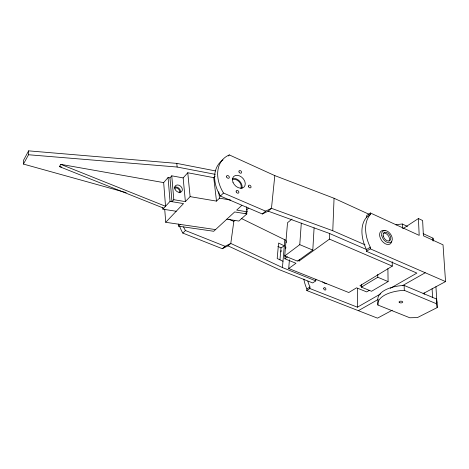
<?xml version="1.0" encoding="UTF-8"?>
<svg xmlns="http://www.w3.org/2000/svg" width="469" height="469" viewBox="0 0 469 469"><rect width="100%" height="100%" fill="white"/><g stroke="black" fill="none" stroke-linecap="round" stroke-linejoin="round"><path stroke-width="0.7" d="M390.308 288.329L416.871 273.087L366.482 251.308L370.258 248.834L370.258 247.145A35.568 22.541 55.3 0 1 370.334 214.526L370.334 212.955L419.192 235.379L418.418 218.536L422.633 220.524L423.396 235.796L443.023 244.824L445.55 281.582L423.085 293.653M366.482 251.308L366.494 249.631A35.357 22.559 55.4 0 1 366.688 217.129L366.694 215.558L370.334 212.955M387.898 268.62L388.086 281.57L371.536 291.278L361.394 287.151L361.423 284.249M392.272 310.214L377.504 318.146L306.79 290.546L309.851 288.529L357.425 307.195L357.683 288.394M126.196 192.636L23.45 164.08L28.521 154.752L28.615 150.854L176.807 163.388L215.4 170.904M23.45 164.08L23.556 160.228L28.615 150.854M364.982 244.783L332.779 230.736L334.057 198.264L274.811 175.617L229.335 154.928L228.333 155.989M297.838 260.453L299.146 260.987L329.478 239.114L329.725 233.322M179.709 226.427A31.904 24.599 46 0 0 182.834 233.093L222.3 248.711L227.993 245.85L279.465 269.751L312.682 282.924L315.784 280.867L315.86 279.418M292.04 219.064L287.532 222.711L284.718 255.957L297.504 261.157L312.8 250.1L314.089 227.875M309.851 288.529L309.945 286.952A32.144 22.588 56.6 0 1 307.799 281.095M306.79 290.546L306.884 288.968A31.968 22.576 56.7 0 1 303.842 279.043M284.718 255.957L299.773 244.654L301.303 223.086M299.146 260.987L299.251 259.556M369.525 290.229L366.67 291.911L356.551 287.814L348.778 292.527L288.716 268.514L289.414 259.808M288.716 268.514L295.974 263.279L284.871 258.777L285.111 255.922M285.75 248.371L285.867 246.981M286.219 242.801L286.336 241.412M315.784 280.867L282.444 267.57L284.83 239.776L241.207 218.407M279.952 259.791L281.013 247.902L284.314 245.826L278.598 243.053L277.179 258.519L282.983 261.262M281.048 251.912L281.171 250.481M274.811 175.617L271.469 208.33L268.174 211.173L262.329 213.987L220.412 196.071A34.642 24.921 46.4 0 1 222.957 159.923M234.922 220.377L233.843 221.35L230.783 243.44L227.993 245.85M163.769 208.218L59.411 166.606L60.806 164.361L163.669 182.611L168.06 177.528L169.971 177.88L171.76 175.822L183.15 177.915L187.776 172.762L213.747 177.663L215.212 176.139M176.221 211.261L162.89 209.18L170.03 201.377L168.06 177.528M171.76 175.822L173.806 199.706L171.976 201.693L169.971 177.88M215.558 229.587L165.739 222.306L183.52 203.581L170.03 201.377M173.806 199.706L185.384 201.617L190.115 196.634L187.776 172.762M246.542 211.806L246.835 213.928L234.693 211.941L213.729 231.276L178.648 226.205L180.389 224.446M182.834 233.093L185.443 230.525L225.079 246.295L230.783 243.44L282.444 267.57M220.412 196.071L223.502 193.029A34.864 24.933 46.4 0 1 229.335 154.928M190.115 196.634L216.502 201.113L219.504 198.164L218.73 191.745M241.816 205.375L236.698 210.094L247.151 211.818L246.46 206.852M246.278 210.112L248.435 208.16M245.123 213.641L247.151 211.818M246.835 213.928L238.873 221.057L226.849 219.175M222.3 248.711L225.079 246.295M262.329 213.987L265.612 211.138L271.469 208.33L332.779 230.736M284.871 258.777L287.479 256.836M366.688 217.129L370.334 214.526M306.884 288.968L309.945 286.952M366.494 249.631L370.258 247.145M403.182 228.52L418.418 218.536M392.219 261.731L392.301 266.111L359.94 285.756L361.974 286.582M361.394 287.151L377.785 277.261L388.086 281.57M357.425 307.195L380.822 293.77M358.363 310.677L378.108 299.48M402.314 285.75L425.242 272.747M435.941 286.665L437.184 307.588L417.422 317.583L409.789 317.771L377.932 305.049L377.908 300.277A29.459 13.894 0.2 0 1 404.137 285.433L436.586 299.058L436.897 302.751M28.521 154.752L177.135 167.034L215.236 174.339M219.504 198.164L230.783 200.111M59.411 166.606L61.562 166.987M268.174 211.173L329.203 233.351L366.635 249.578M60.806 164.361L165.539 206.284L163.669 182.611M228.954 219.322L233.843 221.35M284.83 239.776L286.184 240.345M377.932 305.049A29.588 13.794 0.3 0 1 404.284 290.34L436.879 303.924L437.184 307.588M299.773 244.654L312.8 250.1M223.502 193.029L265.612 211.138M329.478 239.114L392.301 266.111M370.258 248.834L445.55 281.582M334.057 198.264L369.109 214.31M395.971 224.886A27.8 14.967 -1 0 1 402.32 224.018L407.538 226.427M423.19 233.65L432.981 238.164L433.192 240.814M277.847 246.377L281.013 247.902M213.747 177.663L216.502 201.113M183.15 177.915L185.384 201.617M176.807 163.388L177.135 167.034M178.466 224.076L178.648 226.205M164.73 209.379L165.739 222.306M162.778 207.749L162.89 209.18M432.981 238.164L433.151 241.054M436.586 299.058L436.879 303.924M432.096 288.752L432.582 297.422M424.099 292.879L424.169 294.333M402.32 224.018L402.449 228.374M404.137 285.433L404.284 290.34M377.768 274.377L377.785 277.261M174.826 188.175A3.177 2.427 41.5 0 1 178.607 189.136A3.177 2.427 41.5 0 1 179.099 192.771M232.46 179.592A6.285 4.549 45.7 0 1 239.084 181.679A6.285 4.549 45.7 0 1 240.832 188.35M174.532 187.184A4.233 3.242 41.5 0 1 178.777 188.186A4.233 3.242 41.5 0 1 180.477 192.249M383.765 233.111A4.913 3.136 54.9 0 1 388.361 235.813A4.913 3.136 54.9 0 1 389.041 240.978M232.331 178.578A7.328 5.311 45.7 0 1 239.606 181.14A7.328 5.311 45.7 0 1 241.863 188.474M185.443 230.525A32.091 24.634 46 0 1 183.537 226.914M391.715 241.324A7.856 5.018 54.9 0 1 385.207 243.716A7.856 5.018 54.9 0 1 379.585 234.711A7.856 5.018 54.9 0 1 385.155 230.818M326.571 283.786A7.099 5.024 56.2 0 1 322.654 281.84M399.688 302.698A1.858 0.874 0.5 0 0 402.724 302.218A1.858 0.874 0.5 0 0 400.286 301.215A1.858 0.874 0.5 0 0 399.688 302.698M174.925 188.984A4.256 3.242 41.5 0 0 181.48 191.721A4.256 3.242 41.5 0 0 179.187 185.302A4.256 3.242 41.5 0 0 174.925 188.984M248.377 186.263A1.571 1.126 46.7 0 0 250.557 187.805A1.571 1.126 46.7 0 0 250.212 185.46A1.571 1.126 46.7 0 0 248.377 186.263M383.296 236.065A4.919 3.136 54.9 0 0 389.721 240.726A4.919 3.136 54.9 0 0 387.881 233.152A4.919 3.136 54.9 0 0 383.296 236.065M381.825 235.86A6.888 4.391 54.9 0 0 390.818 242.362A6.888 4.391 54.9 0 0 388.232 231.756A6.888 4.391 54.9 0 0 381.825 235.86M232.999 182.324A7.375 5.311 45.7 0 0 244.015 187.049A7.375 5.311 45.7 0 0 239.6 175.91A7.375 5.311 45.7 0 0 232.999 182.324M236.218 191.927A1.595 1.161 46.2 0 0 238.604 192.964A1.595 1.161 46.2 0 0 237.677 190.537A1.595 1.161 46.2 0 0 236.218 191.927M226.65 177.001A1.595 1.155 44.7 0 0 229.036 178.05A1.595 1.155 44.7 0 0 228.122 175.652A1.595 1.155 44.7 0 0 226.65 177.001M239.02 171.965A1.565 1.114 45.3 0 0 241.353 173.002A1.565 1.114 45.3 0 0 240.439 170.652A1.565 1.114 45.3 0 0 239.02 171.965M323.739 288.4A1.348 0.961 57.1 0 0 325.328 290.053A1.348 0.961 57.1 0 0 325.416 288.03A1.348 0.961 57.1 0 0 323.739 288.4"/></g></svg>
